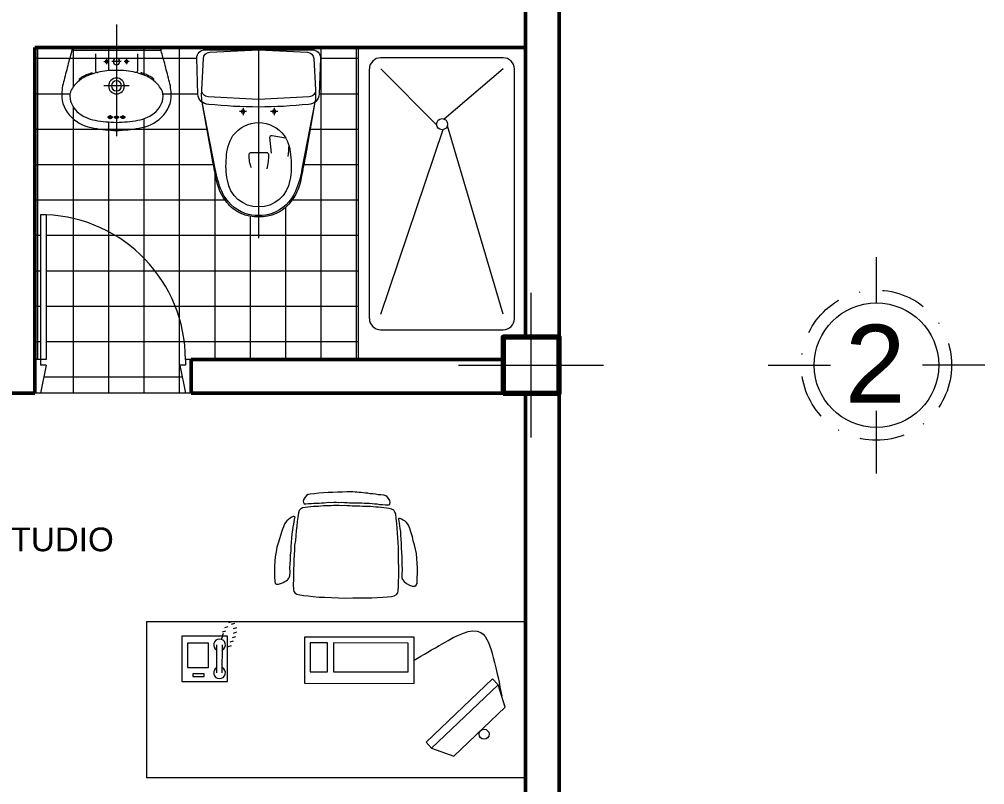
# Model space of a CAD drawing. Extents: x -454308 to 890911, y -14103 to 1343694.
# Drawn here: x 205381 to 205510.9, y 658844.1 to 658947.1 of the extents above; entities that cross this region are included whole.
import ezdxf
from ezdxf.lldxf.tags import DXFTag

# ---------------------------------------------------------------- set-up
doc = ezdxf.new("R2010")
doc.units = 0
doc.header["$MEASUREMENT"] = 0
doc.linetypes.add('DASHDOT', pattern=[1, 0.5, -0.25, 0, -0.25])
for name, color, linetype, lineweight in [('columnas', 1, 'Continuous', 70), ('cotas', 142, 'Continuous', 9), ('EJES', 8, 'Continuous', 5), ('Mobiliario', 7, 'Continuous', 9), ('paredes', 20, 'Continuous', 50), ('Piezas sanitarias', 7, 'Continuous', 15), ('PUERTAS', 7, 'Continuous', 20), ('SANITARIAS', 7, 'Continuous', 15), ('TEXTO', 7, 'Continuous', 15), ('textura', 250, 'Continuous', 13)]:
    doc.layers.add(name, color=color, linetype=linetype, lineweight=lineweight)
doc.styles.add('espacios', font='arial.ttf', dxfattribs={"height": 0.1})
doc.styles.add('gama_50_s', font='arial.ttf', dxfattribs={"height": 0.14})
tags = doc.linetypes.add('DASHED2', pattern=[0.375, 0.25, -0.125]).pattern_tags.tags
tags[6:7] = [DXFTag(74, 4), DXFTag(75, 0), DXFTag(340, '0'), DXFTag(46, 1.0), DXFTag(50, 0.0), DXFTag(44, 0.0), DXFTag(45, 0.0)]
tags[4:5] = [DXFTag(74, 4), DXFTag(75, 0), DXFTag(340, '0'), DXFTag(46, 1.0), DXFTag(50, 0.0), DXFTag(44, 0.0), DXFTag(45, 0.0)]

# ---------------------------------------------------------------- blocks, each defined once
blk = doc.blocks.new('Plt-Wc03')
at = {"layer": 'Piezas sanitarias', "color": 9, "linetype": 'DASHED2'}
blk.add_line((0, -0.01), (0, -0.8555), dxfattribs=at)
at = {"layer": 'Piezas sanitarias'}
for p, q in [((-0.0859, -0.287), (-0.0539, -0.287)), ((-0.0699, -0.271), (-0.0701, -0.303)), ((0.054, -0.287), (0.086, -0.287)), ((0.07, -0.271), (0.0698, -0.303))]:
    blk.add_line(p, q, dxfattribs=at)
for points in [[(-0.2239, -0.255, 0.053591), (0.2239, -0.255, 0.404026), (0.2719, -0.2087), (0.2775, -0.048, 0.414214), (0.2395, -0.01), (-0.2395, -0.01, 0.414214), (-0.2775, -0.048), (-0.2719, -0.2087, 0.404026)], [(0, -0.233), (0.2267, -0.2211, 0.414214), (0.2551, -0.1896), (0.2478, -0.0499, 0.383864), (0.2194, -0.0215), (0, -0.01), (-0.2194, -0.0215, 0.383864), (-0.2478, -0.0499), (-0.2551, -0.1896, 0.414214), (-0.2267, -0.2211)], [(0, -0.715, 0.37964), (0.14, -0.595, 0.079873), (0.144, -0.495, 0.138583), (0.115, -0.395, 0.226153), (0, -0.336, 0.226153), (-0.115, -0.395, 0.138583), (-0.144, -0.495, 0.079873), (-0.14, -0.595, 0.37964)]]:
    blk.add_lwpolyline(points, format="xyb", close=True, dxfattribs=at)
for points in [[(-0.2551, -0.1896, 0.012676), (-0.2552, -0.2264, 0.002263), (-0.255, -0.233), (-0.2528, -0.2453, 0.001902)], [(0.2528, -0.2453), (0.255, -0.233, 0.002263), (0.2552, -0.2264, 0.012676), (0.2551, -0.1896, 0.012676)], [(-0.255, -0.233), (-0.2526, -0.2455, 0.056758)], [(-0.2528, -0.2453), (-0.2088, -0.495, 0.001902), (-0.189, -0.595, 0.123265), (-0.142, -0.695, 0.121291), (-0.0789, -0.745, 0.190117), (0.0789, -0.745, 0.121291), (0.142, -0.695, 0.123265), (0.189, -0.595, 0.001902), (0.2088, -0.495), (0.2528, -0.2453, 0.002263)], [(-0.2526, -0.2455), (-0.1944, -0.545, 0.056758), (-0.1655, -0.645, 0.197284), (-0.0607, -0.745, 0.14834), (0.0607, -0.745, 0.197284), (0.1655, -0.645, 0.056758), (0.1944, -0.545), (0.2526, -0.2455)], [(-0.0571, -0.4739), (-0.0508, -0.4028, 0.493145), (-0.0602, -0.3942), (-0.1208, -0.4049)], [(0.0322, -0.5404, 0.090248), (0.043, -0.481, 0.414214), (0.033, -0.471), (-0.035, -0.471, 0.414214), (-0.045, -0.481, 0.051629), (-0.0368, -0.5445)]]:
    blk.add_lwpolyline(points, format="xyb", dxfattribs=at)
blk.add_lwpolyline([(0.2526, -0.2455), (0.255, -0.233)], dxfattribs=at)
for centre in [(-0.0699, -0.287), (0.07, -0.287)]:
    blk.add_circle(centre, 0.008, dxfattribs=at)
blk.add_arc((0.1919, -0.4335), 0.3269, 180.8042, 189.7552, dxfattribs=at)
blk = doc.blocks.new('Plt-Lvmanos04')
at = {"layer": 'Piezas sanitarias', "color": 9, "linetype": 'DASHDOT'}
blk.add_line((0, 0.1027), (0, -0.4981), dxfattribs=at)
at = {"layer": 'Piezas sanitarias'}
for p, q in [((0, -0.0415), (0, -0.0845)), ((-0.0562, -0.063), (-0.0338, -0.063)), ((-0.045, -0.0518), (-0.045, -0.0742)), ((-0.0215, -0.063), (0.0215, -0.063)), ((0.0562, -0.063), (0.0338, -0.063)), ((0.045, -0.0518), (0.045, -0.0742)), ((-0.0569, -0.1725), (0.0569, -0.1725)), ((-0.04, -0.313), (-0.017, -0.313)), ((-0.0285, -0.303), (-0.0285, -0.3205)), ((-0.0115, -0.313), (0.0115, -0.313)), ((0, -0.303), (0, -0.3205)), ((0.04, -0.313), (0.017, -0.313)), ((0.0285, -0.303), (0.0285, -0.3205))]:
    blk.add_line(p, q, dxfattribs=at)
for points in [[(-0.1989, -0.0096, 0.488786), (-0.1955, -0.014), (0.1955, -0.014, 0.488786), (0.1989, -0.0096, -0.001137), (0.1978, -0.0053, 0.344648), (0.191, 0), (-0.191, 0, 0.344648), (-0.1978, -0.0053, -0.001137)], [(0, -0.103, -0.069791), (0.0848, -0.1118, -0.058652), (0.152, -0.137, -0.026369), (0.168, -0.15, -0.128687), (0.2045, -0.195, -0.052138), (0.2085, -0.208, -0.233681), (0.1775, -0.2866, -0.15547), (0.095, -0.3264, -0.039583), (0, -0.336, -0.039583), (-0.095, -0.3264, -0.15547), (-0.1775, -0.2866, -0.233681), (-0.2085, -0.208, -0.052138), (-0.2045, -0.195, -0.128687), (-0.168, -0.15, -0.026369), (-0.152, -0.137, -0.058652), (-0.0848, -0.1118, -0.069791)], [(-0.0285, -0.308, 0.056606), (-0.0321, -0.3084, 0.070345), (-0.0349, -0.3095, 0.106153), (-0.0369, -0.3113, 0.161551), (-0.0375, -0.313, 0.161551), (-0.0369, -0.3147, 0.106153), (-0.0349, -0.3165, 0.070345), (-0.0321, -0.3176, 0.056606), (-0.0285, -0.318, 0.056606), (-0.0249, -0.3176, 0.070345), (-0.0221, -0.3165, 0.106153), (-0.0201, -0.3147, 0.161551), (-0.0195, -0.313, 0.161551), (-0.0201, -0.3113, 0.106153), (-0.0221, -0.3095, 0.070345), (-0.0249, -0.3084, 0.056606)], [(0, -0.308, 0.056606), (-0.0036, -0.3084, 0.070345), (-0.0064, -0.3095, 0.106153), (-0.0084, -0.3113, 0.161551), (-0.009, -0.313, 0.161551), (-0.0084, -0.3147, 0.106153), (-0.0064, -0.3165, 0.070345), (-0.0036, -0.3176, 0.056606), (0, -0.318, 0.056606), (0.0036, -0.3176, 0.070345), (0.0064, -0.3165, 0.106153), (0.0084, -0.3147, 0.161551), (0.009, -0.313, 0.161551), (0.0084, -0.3113, 0.106153), (0.0064, -0.3095, 0.070345), (0.0036, -0.3084, 0.056606)], [(0.0285, -0.308, -0.056606), (0.0321, -0.3084, -0.070345), (0.0349, -0.3095, -0.106153), (0.0369, -0.3113, -0.161551), (0.0375, -0.313, -0.161551), (0.0369, -0.3147, -0.106153), (0.0349, -0.3165, -0.070345), (0.0321, -0.3176, -0.056606), (0.0285, -0.318, -0.056606), (0.0249, -0.3176, -0.070345), (0.0221, -0.3165, -0.106153), (0.0201, -0.3147, -0.161551), (0.0195, -0.313, -0.161551), (0.0201, -0.3113, -0.106153), (0.0221, -0.3095, -0.070345), (0.0249, -0.3084, -0.056606)]]:
    blk.add_lwpolyline(points, format="xyb", close=True, dxfattribs=at)
for points in [[(0.1978, -0.0053, 0.015268), (0.214, -0.063, 0.006896), (0.233, -0.137, 0.006472), (0.2415, -0.1725, -0.027897), (0.2455, -0.208, -0.218728), (0.202, -0.313, -0.154996), (0.1, -0.362, -0.039605), (0, -0.372, -0.039605), (-0.1, -0.362, -0.154996), (-0.202, -0.313, -0.218728), (-0.2455, -0.208, -0.027897), (-0.2415, -0.1725, 0.006472), (-0.233, -0.137, 0.006896), (-0.214, -0.063, 0.014131), (-0.1989, -0.0096, 0.014131)], [(-0.0935, -0.029), (-0.0935, -0.105, 0.487083), (-0.0848, -0.1118, 0.487083)], [(0.0935, -0.029), (0.0935, -0.105, -0.487083), (0.0848, -0.1118)], [(-0.1695, -0.1434, -0.007513), (-0.1555, -0.1317, -0.034507), (-0.1122, -0.1136, -0.513393), (-0.1085, -0.1162), (-0.1085, -0.1166, -0.320792), (-0.1104, -0.1193, -0.320792)], [(0.1695, -0.1434, 0.007513), (0.1555, -0.1317, 0.034507), (0.1122, -0.1136, 0.513393), (0.1085, -0.1162), (0.1085, -0.1166, 0.320792), (0.1104, -0.1193, 0.320792)]]:
    blk.add_lwpolyline(points, format="xyb", dxfattribs=at)
for centre, radius in [((-0.045, -0.063), 0.006), ((0, -0.063), 0.015), ((0.045, -0.063), 0.006), ((0, -0.1725), 0.0355), ((0, -0.1725), 0.0225)]:
    blk.add_circle(centre, radius, dxfattribs=at)
blk = doc.blocks.new('Plt-Pta-070-izq-x15')
at = {"layer": 'PUERTAS'}
for p, q in [((-0.675, 0.6495), (-0.675, 0)), ((-0.65, 0.6495), (-0.675, 0.6495)), ((-0.65, 0.6495), (-0.65, 0)), ((-0.675, 0), (-0.7, 0)), ((-0.675, 0), (-0.675, -0.025)), ((-0.65, 0), (-0.675, 0)), ((0, 0), (-0.025, 0)), ((-0.025, 0), (-0.025, -0.025)), ((-0.65, -0.025), (-0.675, -0.15)), ((-0.65, -0.025), (-0.675, -0.025)), ((-0.05, -0.025), (-0.025, -0.15)), ((-0.025, -0.025), (-0.05, -0.025)), ((-0.675, -0.15), (-0.7, -0.15)), ((0, -0.15), (-0.025, -0.15))]:
    blk.add_line(p, q, dxfattribs=at)
blk.add_arc((-0.675, 0), 0.65, 0, 87.7958, dxfattribs=at)
blk = doc.blocks.new('yrytutuiyui')
at = {"layer": 'Mobiliario'}
for points in [[(-134.984, -206.9577), (-134.984, -206.9577), (-134.984, -206.9577), (-134.9794, -206.9685), (-134.9748, -206.9807), (-134.9702, -206.9915), (-134.9656, -207.0022), (-134.961, -207.0145), (-134.9579, -207.0252), (-134.9533, -207.036), (-134.9503, -207.0467), (-134.9503, -207.0467), (-134.9456, -207.0575), (-134.9426, -207.0682), (-134.9395, -207.0789), (-134.9349, -207.0912), (-134.9318, -207.102), (-134.9288, -207.1127), (-134.9257, -207.125), (-134.9226, -207.1357), (-134.9226, -207.1357), (-134.9196, -207.148), (-134.9211, -207.1588), (-134.9257, -207.1664), (-134.9334, -207.1726), (-134.9334, -207.1726), (-134.9518, -207.1833), (-134.9687, -207.1925), (-134.9871, -207.2017), (-135.0055, -207.2125), (-135.0239, -207.2217), (-135.0439, -207.2309), (-135.0623, -207.2416), (-135.0822, -207.2508), (-135.1022, -207.26), (-135.1221, -207.2692), (-135.1421, -207.2769), (-135.162, -207.2861), (-135.1835, -207.2953), (-135.2035, -207.303), (-135.225, -207.3122), (-135.2464, -207.3199), (-135.2464, -207.3199), (-135.2541, -207.3214), (-135.2633, -207.3184), (-135.271, -207.3122), (-135.2787, -207.3015), (-135.2787, -207.3015), (-135.2879, -207.2861), (-135.2971, -207.2677), (-135.3078, -207.2478), (-135.3186, -207.2263), (-135.3293, -207.2017), (-135.3416, -207.1741), (-135.3539, -207.1449), (-135.3677, -207.1142), (-135.3677, -207.1142), (-135.3784, -207.0851), (-135.3892, -207.0575), (-135.3999, -207.0298), (-135.4091, -207.0053), (-135.4168, -206.9823), (-135.4245, -206.9592), (-135.4306, -206.9393), (-135.4352, -206.9209), (-135.4352, -206.9209), (-135.4367, -206.9086), (-135.4352, -206.8979), (-135.4306, -206.8887), (-135.4229, -206.884), (-135.4229, -206.884), (-135.403, -206.8748), (-135.383, -206.8672), (-135.3631, -206.858), (-135.3431, -206.8503), (-135.3232, -206.8426), (-135.3017, -206.8349), (-135.2817, -206.8273), (-135.2618, -206.8196), (-135.2403, -206.8119), (-135.2204, -206.8058), (-135.2004, -206.7996), (-135.1789, -206.792), (-135.159, -206.7858), (-135.139, -206.7797), (-135.1175, -206.7751), (-135.0976, -206.7689), (-135.0976, -206.7689), (-135.0884, -206.7689), (-135.0792, -206.7705), (-135.0715, -206.7782), (-135.0638, -206.7874), (-135.0638, -206.7874), (-135.0577, -206.7981), (-135.0531, -206.8088), (-135.0469, -206.8196), (-135.0408, -206.8303), (-135.0362, -206.8411), (-135.0301, -206.8518), (-135.0254, -206.8626), (-135.0208, -206.8733), (-135.0208, -206.8733), (-135.0162, -206.884), (-135.0116, -206.8948), (-135.007, -206.9055), (-135.0024, -206.9163), (-134.9978, -206.927), (-134.9932, -206.9378), (-134.9886, -206.947), (-134.984, -206.9577)], [(-135.1252, -206.7659), (-135.1252, -206.7659), (-135.1329, -206.7674), (-135.1421, -206.7689), (-135.1528, -206.772), (-135.1651, -206.7751), (-135.1789, -206.7782), (-135.1943, -206.7843), (-135.2111, -206.7889), (-135.2296, -206.795), (-135.2296, -206.795), (-135.248, -206.8012), (-135.2679, -206.8073), (-135.2863, -206.8135), (-135.3048, -206.8211), (-135.3216, -206.8273), (-135.3401, -206.8334), (-135.3569, -206.8411), (-135.3738, -206.8472), (-135.3738, -206.8472), (-135.383, -206.8472), (-135.3938, -206.8441), (-135.406, -206.838), (-135.4168, -206.8273), (-135.4168, -206.8273), (-135.426, -206.8165), (-135.4306, -206.8073), (-135.4291, -206.7996), (-135.4229, -206.7935), (-135.4229, -206.7935), (-135.4014, -206.7843), (-135.38, -206.7751), (-135.36, -206.7659), (-135.3385, -206.7597), (-135.3186, -206.7536), (-135.2971, -206.7475), (-135.2771, -206.7444), (-135.2572, -206.7413), (-135.2572, -206.7413), (-135.2388, -206.7398), (-135.2204, -206.7367), (-135.2065, -206.7352), (-135.1927, -206.7352), (-135.182, -206.7336), (-135.1728, -206.7336), (-135.1651, -206.7336), (-135.1605, -206.7352), (-135.1605, -206.7352), (-135.1513, -206.7383), (-135.1436, -206.7413), (-135.1359, -206.7475), (-135.1283, -206.7536), (-135.1283, -206.7536), (-135.1237, -206.7582), (-135.1221, -206.7628), (-135.1221, -206.7643), (-135.1252, -206.7659)], [(-134.9257, -206.9362), (-134.9257, -206.9362), (-134.9257, -206.9362), (-134.9196, -206.9562), (-134.9119, -206.9761), (-134.9057, -206.9961), (-134.8981, -207.016), (-134.8919, -207.036), (-134.8858, -207.0559), (-134.8812, -207.0759), (-134.8751, -207.0943), (-134.8751, -207.0943), (-134.8735, -207.102), (-134.8751, -207.1112), (-134.8797, -207.1204), (-134.8858, -207.1281), (-134.8858, -207.1281), (-134.8935, -207.1342), (-134.8996, -207.1357), (-134.9057, -207.1342), (-134.9088, -207.1265), (-134.9088, -207.1265), (-134.9119, -207.1158), (-134.9165, -207.1035), (-134.9196, -207.0928), (-134.9226, -207.082), (-134.9272, -207.0713), (-134.9303, -207.0605), (-134.9334, -207.0498), (-134.9364, -207.039), (-134.9364, -207.039), (-134.9395, -207.0283), (-134.9441, -207.0191), (-134.9472, -207.0084), (-134.9518, -206.9976), (-134.9564, -206.9869), (-134.961, -206.9746), (-134.9656, -206.9638), (-134.9702, -206.9531), (-134.9702, -206.9531), (-134.9748, -206.9439), (-134.9794, -206.9332), (-134.984, -206.9224), (-134.9886, -206.9117), (-134.9917, -206.9025), (-134.9963, -206.8917), (-135.0009, -206.881), (-135.0055, -206.8718), (-135.0055, -206.8718), (-135.0101, -206.861), (-135.0147, -206.8503), (-135.0208, -206.8411), (-135.0254, -206.8303), (-135.0316, -206.8196), (-135.0362, -206.8088), (-135.0423, -206.7981), (-135.0469, -206.7874), (-135.0469, -206.7874), (-135.0485, -206.7812), (-135.0469, -206.7766), (-135.0408, -206.7736), (-135.0316, -206.772), (-135.0316, -206.772), (-135.0208, -206.7736), (-135.0116, -206.7766), (-135.0055, -206.7812), (-134.9994, -206.7874), (-134.9994, -206.7874), (-134.9932, -206.7996), (-134.9886, -206.8104), (-134.9825, -206.8211), (-134.9763, -206.8319), (-134.9717, -206.8426), (-134.9656, -206.8518), (-134.961, -206.861), (-134.9564, -206.8702), (-134.9564, -206.8702), (-134.9518, -206.8779), (-134.9472, -206.8871), (-134.9426, -206.8948), (-134.9395, -206.9025), (-134.9349, -206.9117), (-134.9318, -206.9193), (-134.9288, -206.9286), (-134.9257, -206.9362)], [(-134.9487, -207.1956), (-134.9487, -207.1956), (-134.9487, -207.1956), (-134.9456, -207.194), (-134.9426, -207.1971), (-134.941, -207.2017), (-134.941, -207.2079), (-134.941, -207.2079), (-134.9426, -207.2171), (-134.9456, -207.2263), (-134.9487, -207.2355), (-134.9533, -207.2432), (-134.9533, -207.2432), (-134.9564, -207.2478), (-134.961, -207.2524), (-134.9687, -207.2585), (-134.9763, -207.2662), (-134.9871, -207.2754), (-134.9994, -207.2846), (-135.0116, -207.2953), (-135.027, -207.3076), (-135.027, -207.3076), (-135.0423, -207.3199), (-135.0607, -207.3306), (-135.0792, -207.3414), (-135.0976, -207.3506), (-135.1175, -207.3598), (-135.139, -207.369), (-135.1605, -207.3767), (-135.182, -207.3843), (-135.182, -207.3843), (-135.1897, -207.3859), (-135.1958, -207.3828), (-135.1989, -207.3736), (-135.2004, -207.3583), (-135.2004, -207.3583), (-135.2004, -207.3506), (-135.1989, -207.3429), (-135.1973, -207.3352), (-135.1958, -207.3291), (-135.1943, -207.3245), (-135.1912, -207.3199), (-135.1866, -207.3153), (-135.1835, -207.3122), (-135.1835, -207.3122), (-135.1666, -207.3045), (-135.1498, -207.2984), (-135.1329, -207.2907), (-135.116, -207.2831), (-135.0976, -207.2754), (-135.0807, -207.2662), (-135.0638, -207.2585), (-135.0454, -207.2508), (-135.0454, -207.2508), (-135.0285, -207.2416), (-135.0116, -207.2339), (-134.9978, -207.2247), (-134.9855, -207.2186), (-134.9733, -207.2109), (-134.9641, -207.2048), (-134.9549, -207.2002), (-134.9487, -207.1956)]]:
    blk.add_lwpolyline(points, dxfattribs=at)
blk = doc.blocks.new('RECTANG')
for p, q in [((1, 1), (0, 1)), ((0, 1), (0, 0)), ((1, 0), (1, 1)), ((0, 0), (1, 0))]:
    blk.add_line(p, q)
blk = doc.blocks.new('UTYIYUIYORTTRYYUTYUI')
at = {"layer": 'cotas', "linetype": 'DASHDOT', "lineweight": 0}
for p, q in [((738.4338, 292.3239), (738.4338, 292.0448)), ((737.9486, 291.8388), (738.2288, 291.8388)), ((738.7129, 291.8388), (738.919, 291.8388)), ((738.4338, 291.3536), (738.4338, 291.6327))]:
    blk.add_line(p, q, dxfattribs=at)
at = {"layer": 'cotas', "linetype": 'DASHDOT', "lineweight": 0, "ltscale": 0.4}
blk.add_circle((738.4338, 291.8388), 0.3367, dxfattribs=at)
at = {"layer": 'cotas', "lineweight": 0}
blk.add_circle((738.4338, 291.8388), 0.2792, dxfattribs=at)

msp = doc.modelspace()

# ---------------------------------------------------------------- hatches: boundary and pattern name
at = {"layer": 'textura'}
h = msp.add_hatch(dxfattribs=at)
h.set_pattern_fill('NET,_O', color=256, scale=1.5, angle=90)
h.set_pattern_definition([(90, (204797.7586, 658641.817), (-4.7625, 3e-16), []), (180, (204797.7586, 658641.817), (-6e-16, -4.7625), [])])
h.paths.add_polyline_path([(205426.633, 658943.317), (205383.133, 658943.317), (205383.133, 658901.317), (205383.883, 658901.317), (205383.883, 658920.803), (205384.633, 658920.803, -0.40299), (205403.383, 658901.317), (205404.133, 658901.317), (205426.633, 658901.317)])
h.paths.add_polyline_path([(205407.556, 658925.467, -0.0019021), (205406.962, 658928.467), (205405.641, 658935.958, -0.2261216), (205405.069, 658937.057), (205404.901, 658941.877, -0.4142136), (205406.041, 658943.017), (205420.411, 658943.017, -0.4142136), (205421.551, 658941.877), (205421.382, 658937.057, -0.2261216), (205420.811, 658935.958), (205419.49, 658928.467, -0.0019021), (205418.896, 658925.467, -0.1232651), (205417.486, 658922.467, -0.1212906), (205415.593, 658920.967, -0.1901173), (205410.859, 658920.967, -0.1212906), (205408.966, 658922.467, -0.1232651)], flags=16)
h.paths.add_polyline_path([(205407.395, 658926.967), (205405.649, 658935.952), (205405.576, 658936.327, -0.0022633), (205405.57, 658936.524, -0.0121503), (205405.572, 658937.584, -0.0127277), (205405.573, 658937.629), (205405.793, 658941.821, -0.383864), (205406.645, 658942.672), (205413.226, 658943.017), (205419.807, 658942.672, -0.383864), (205420.659, 658941.821), (205420.878, 658937.629, -0.0127277), (205420.88, 658937.584, -0.0121503), (205420.881, 658936.524, -0.0022633), (205420.876, 658936.327), (205420.803, 658935.952), (205419.056, 658926.967, -0.0567578), (205418.191, 658923.967, -0.1972844), (205415.046, 658920.967, -0.1483405), (205411.406, 658920.967, -0.1972844), (205408.261, 658923.967, -0.0567578)], flags=0)
h.paths.add_polyline_path([(205409.026, 658925.467, -0.079873), (205408.906, 658928.467, -0.1385825), (205409.776, 658931.467, -0.2261532), (205413.226, 658933.237, -0.2261532), (205416.676, 658931.467, -0.1385825), (205417.546, 658928.467, -0.079873), (205417.426, 658925.467, -0.3796399), (205413.226, 658921.867, -0.3796399)], flags=0)
h.paths.add_polyline_path([(205396.957, 658933.527, -0.039583), (205394.108, 658933.237, -0.039583), (205391.259, 658933.527, -0.1554698), (205388.782, 658934.719, -0.2336808), (205387.853, 658937.077, -0.0521379), (205387.973, 658937.467, -0.128687), (205389.068, 658938.817, -0.0263692), (205389.548, 658939.207, -0.0368855), (205390.796, 658939.739, 0.3399668), (205390.853, 658939.824, 0.0172896), (205390.853, 658939.83), (205390.853, 658939.758, -0.02009), (205391.563, 658939.964, -0.4870831), (205391.303, 658940.168, 0.4870831), (205391.563, 658939.964, -0.0697909), (205394.108, 658940.227, -0.0697909), (205396.653, 658939.964, -0.02009), (205397.363, 658939.758), (205397.363, 658939.819, 0.3207916), (205397.42, 658939.739, -0.0368855), (205398.668, 658939.207, -0.0263692), (205399.148, 658938.817, -0.128687), (205400.243, 658937.467, -0.0521379), (205400.363, 658937.077, -0.2336808), (205399.434, 658934.719, -0.1554698)], flags=16)
h.paths.add_polyline_path([(205394.71, 658933.875, -0.1615511), (205394.693, 658933.927), (205394.682, 658933.927, 0.0756982)], flags=0)
h.paths.add_polyline_path([(205414.575, 658928.872, 0.0004099), (205414.576, 658928.887, -0.0004099)], flags=0)
h.paths.add_polyline_path([(205394.108, 658933.777, -0.0566056), (205393.999, 658933.789, -0.070345), (205393.917, 658933.821, -0.1833246), (205393.827, 658933.927, -0.1833246), (205393.917, 658934.033, -0.070345), (205393.999, 658934.065, -0.0566056), (205394.108, 658934.077, -0.0380131), (205394.181, 658934.072, 0.0380131), (205394.108, 658934.077), (205394.108, 658933.927), (205394.378, 658933.927, 0.1615511), (205394.361, 658933.979, 0.1061532), (205394.299, 658934.033, -0.1833246), (205394.388, 658933.927, -0.1833246), (205394.299, 658933.821, -0.070345), (205394.217, 658933.789, -0.0566056)], flags=0)
h.paths.add_polyline_path([(205392.983, 658933.927), (205392.972, 658933.927, 0.0756982), (205393, 658933.875, -0.1615511)], flags=0)
h.paths.add_polyline_path([(205393.043, 658938.142, -1), (205395.173, 658938.142, -1)], flags=0)
h.paths.add_polyline_path([(205392.399, 658938.142, 0.4658267), (205393.433, 658938.142, 1), (205394.783, 658938.142)], flags=0)
h.paths.add_polyline_path([(205410.886, 658934.707, -1), (205411.366, 658934.707, -1)], flags=0)
h.paths.add_polyline_path([(205396.703, 658939.958, -0.0000011), (205396.703, 658939.958, -939520.5120104)], flags=16)
h.paths.add_polyline_path([(205395.122, 658941.427, 4.3980841), (205395.278, 658941.427, 0.4142136), (205395.458, 658941.247), (205395.458, 658941.427)], flags=16)
h.paths.add_polyline_path([(205393.658, 658941.427, -1), (205394.558, 658941.427, -1)], flags=16)
h.paths.add_polyline_path([(205415.082, 658934.707, -1), (205415.562, 658934.707, -1)], flags=0)
h.paths.add_polyline_path([(205392.578, 658941.427, -1), (205392.938, 658941.427, -1)], flags=16)
h.paths.add_polyline_path([(205384.633, 658920.803), (205384.633, 658901.317), (205383.883, 658901.317), (205383.883, 658900.567), (205384.633, 658900.567), (205383.883, 658896.817), (205403.383, 658896.817), (205402.633, 658900.567), (205403.383, 658900.567), (205403.383, 658901.317, 0.40299)])

# ---------------------------------------------------------------- linework, layer by layer
at = {"layer": 'columnas'}
msp.add_lwpolyline([(205446.133, 658896.817), (205453.633, 658896.817), (205453.633, 658904.317), (205446.133, 658904.317), (205446.133, 658896.817)], dxfattribs=at)
at = {"layer": 'EJES'}
for points in [[(205449.883, 658890.817), (205449.883, 658910.317)], [(205440.133, 658900.567), (205459.633, 658900.567)]]:
    msp.add_lwpolyline(points, dxfattribs=at)
at = {"layer": 'Mobiliario'}
for p, q in [((205398.133, 658866.067), (205449.133, 658866.067)), ((205398.133, 658866.067), (205398.133, 658845.067)), ((205449.133, 658866.067), (205449.133, 658845.067)), ((205444.704, 658858.367), (205435.743, 658849.833)), ((205445.46, 658857.573), (205444.704, 658858.367)), ((205446.405, 658854.553), (205445.46, 658857.573)), ((205439.499, 658847.977), (205446.405, 658854.553)), ((205435.743, 658849.833), (205436.499, 658849.039)), ((205436.499, 658849.039), (205439.499, 658847.977)), ((205449.133, 658845.067), (205398.133, 658845.067))]:
    msp.add_line(p, q, dxfattribs=at)
msp.add_circle((205443.558, 658850.91), 0.675, dxfattribs=at)
at = {"layer": 'paredes'}
for p, q in [((205453.633, 658641.817), (205453.633, 659241.817)), ((205449.133, 658904.317), (205449.133, 659016.817)), ((205383.133, 658896.817), (205378.633, 658896.817)), ((205449.133, 658814.317), (205449.133, 658896.817))]:
    msp.add_line(p, q, dxfattribs=at)
for points in [[(205383.133, 658943.317), (205449.133, 658943.317)], [(205383.133, 658896.817), (205383.133, 658943.317)], [(205404.133, 658901.317), (205446.133, 658901.317)], [(205404.133, 658896.817), (205404.133, 658901.317)], [(205404.133, 658896.817), (205449.133, 658896.817)]]:
    msp.add_lwpolyline(points, dxfattribs=at)
at = {"layer": 'Piezas sanitarias'}
msp.add_line((205426.633, 658901.317), (205446.133, 658901.317), dxfattribs=at)
at = {"layer": 'SANITARIAS'}
for p, q in [((205426.633, 658943.317), (205426.633, 658901.317)), ((205446.133, 658941.931), (205429.633, 658941.931)), ((205428.133, 658906.831), (205428.133, 658940.431)), ((205429.684, 658940.431), (205437.17, 658932.896)), ((205446.133, 658940.431), (205438.206, 658933.679)), ((205447.633, 658906.831), (205447.633, 658940.431)), ((205429.684, 658907.427), (205438.042, 658932.262)), ((205446.133, 658907.427), (205438.615, 658932.758)), ((205429.633, 658905.331), (205446.133, 658905.331))]:
    msp.add_line(p, q, dxfattribs=at)
msp.add_circle((205437.909, 658932.996), 0.745, dxfattribs=at)
for centre, start, end in [((205429.633, 658940.431), 90, 180), ((205446.133, 658940.431), 0, 90), ((205429.633, 658906.831), 180, 270), ((205446.133, 658906.831), 270, 0)]:
    msp.add_arc(centre, 1.5, start, end, dxfattribs=at)
at = {"layer": 'textura'}
for p, q in [((205404.133, 658896.817), (205383.133, 658896.817)), ((205409.209, 658865.939), (205409.659, 658866.088)), ((205408.361, 658864.676), (205408.811, 658864.826)), ((205408.661, 658865.276), (205409.112, 658865.425)), ((205409.562, 658865.725), (205410.012, 658865.874)), ((205409.861, 658865.125), (205410.311, 658865.274)), ((205402.883, 658864.099), (205402.877, 658858.021)), ((205409.037, 658864.093), (205402.883, 658864.099)), ((205408.239, 658863.673), (205408.511, 658864.526)), ((205409.031, 658858.015), (205409.037, 658864.093)), ((205409.41, 658863.325), (205409.86, 658863.475)), ((205409.71, 658863.925), (205410.16, 658864.074)), ((205409.861, 658864.525), (205410.311, 658864.674)), ((205403.678, 658863.158), (205403.674, 658859.877)), ((205406.49, 658863.155), (205403.678, 658863.158)), ((205406.487, 658859.874), (205406.49, 658863.155)), ((205407.594, 658859.19), (205407.598, 658862.94)), ((205408.344, 658859.189), (205408.348, 658862.939)), ((205409.109, 658862.725), (205409.559, 658862.875)), ((205403.674, 658859.877), (205406.487, 658859.874)), ((205404.377, 658859.056), (205404.376, 658858.704)), ((205404.376, 658858.704), (205405.9, 658858.703)), ((205405.9, 658859.054), (205404.377, 658859.056)), ((205405.9, 658858.703), (205405.9, 658859.054)), ((205402.877, 658858.021), (205409.031, 658858.015)), ((205436.499, 658849.039), (205445.46, 658857.573))]:
    msp.add_line(p, q, dxfattribs=at)
for centre, start, end in [((205407.973, 658862.939), 298.43392, 241.45099), ((205407.969, 658859.189), 118.43392, 61.45099)]:
    msp.add_arc(centre, 0.786, start, end, dxfattribs=at)
msp.add_spline([(205434.137, 658860.858), (205438.077, 658863.171), (205443.111, 658864.612), (205444.793, 658861.251), (205445.932, 658856.063)], degree=3, dxfattribs=at)

# ---------------------------------------------------------------- block references
at = {"xscale": 29.99999999534339, "yscale": 29.99999999534339, "zscale": 29.99999999534339}
msp.add_blockref('Plt-Pta-070-izq-x15', (205404.133, 658901.317), dxfattribs=at)
at = {"xscale": 29.99999999534339, "yscale": 29.99999999534339, "zscale": 29.99999999534339, "rotation": 90}
msp.add_blockref('UTYIYUIYORTTRYYUTYUI', (214251.498, 636747.554), dxfattribs=at)
at = {"linetype": 'Continuous', "xscale": -29.9999999953433, "yscale": 29.99999999534339, "zscale": 29.99999999534339, "rotation": 291.3681102931623}
msp.add_blockref('yrytutuiyui', (209731.609, 664915.014), dxfattribs=at)
at = {"layer": 'Mobiliario', "xscale": 14.73230769002099, "yscale": 6.203076922114178, "zscale": 14.73230769002099, "rotation": 179.9424575275378}
msp.add_blockref('RECTANG', (205434.14, 658863.959), dxfattribs=at)
at = {"layer": 'Piezas sanitarias', "linetype": 'Continuous', "xscale": -29.99999999534339, "yscale": 29.99999999534339, "zscale": 29.99999999534339, "rotation": 359.9999999999509}
msp.add_blockref('Plt-Lvmanos04', (205394.108, 658943.317), dxfattribs=at)
at = {"layer": 'Piezas sanitarias', "linetype": 'Continuous', "xscale": -29.99999999534339, "yscale": 29.99999999534339, "zscale": 29.99999999534339}
msp.add_blockref('Plt-Wc03', (205413.226, 658943.317), dxfattribs=at)
at = {"layer": 'textura', "yscale": 3.876923076321646}
for p, xscale, zscale, rotation in [((205422.508, 658863.195), 2.326153845792514, 2.326153845792517, 179.9424575275469), ((205433.364, 658863.184), 10.0799999984351, 10.0799999984351, 179.94245752754)]:
    msp.add_blockref('RECTANG', p, dxfattribs=dict(at, xscale=xscale, zscale=zscale, rotation=rotation))

# ---------------------------------------------------------------- texts
at = {"layer": 'cotas', "linetype": 'Continuous', "insert": (205496.173, 658900.758), "char_height": 10.5, "attachment_point": 5, "style": 'gama_50_s'}
msp.add_mtext('2', dxfattribs=at)
at = {"layer": 'TEXTO', "ltscale": 3, "style": 'espacios'}
msp.add_text('ESTUDIO', height=3.1935, dxfattribs=at).set_placement((205373.917, 658875.533))

doc.saveas('drawing.dxf')
